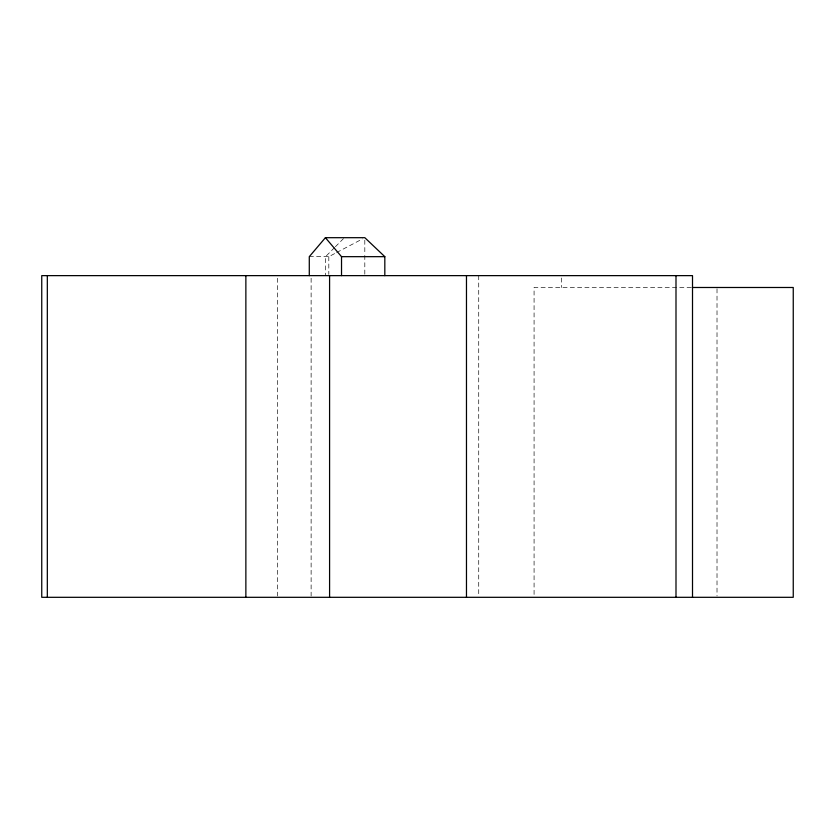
<?xml version="1.0" encoding="UTF-8"?>
<svg xmlns="http://www.w3.org/2000/svg" width="835" height="835" viewBox="0 0 835 835"><rect width="100%" height="100%" fill="white"/><g stroke="black" fill="none" stroke-linecap="round" stroke-linejoin="round"><path stroke-width="0.63" stroke-dasharray="4.17 3.13" d="M334.501 247.63L325.525 256.669L325.525 275.633M335.399 246.732L343.488 238.601M309.284 256.669L328.813 256.669L335.566 253.109M336.693 252.514L362.567 238.883M691.213 287.49L534.076 287.49L534.076 596.002M717.014 288.795L717.014 596.002M561.37 278.013L561.37 287.49M478.726 275.633L478.726 596.002M364.811 240.219L364.811 254.132M364.811 255.406L364.811 274.371M328.813 256.669L328.813 274.371M311.121 278.243L311.121 596.002M277.669 278.243L277.669 596.002"/><path stroke-width="1.25" d="M384.82 275.633L384.82 256.669L364.811 237.693L325.41 237.693L309.284 256.669L309.284 275.633M325.41 237.693L341.525 256.669L384.82 256.669M692.361 287.49L793.25 287.49L793.25 597.307L41.75 597.307L41.75 275.633L692.507 275.633L692.507 597.307M675.995 275.633L675.995 597.307M466.473 275.633L466.473 597.307M341.525 256.669L341.525 275.633M329.585 275.633L329.585 597.307M245.866 275.633L245.866 597.307M47.324 275.633L47.324 597.307"/></g></svg>
